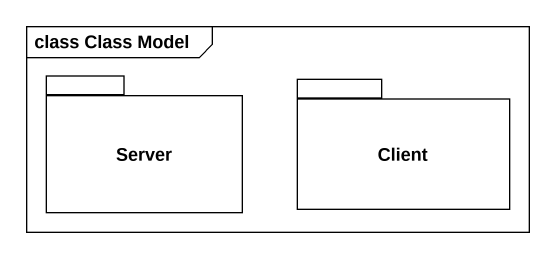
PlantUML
@startuml
mainframe class Class Model
package Server {
}
package Client {
}
@enduml
